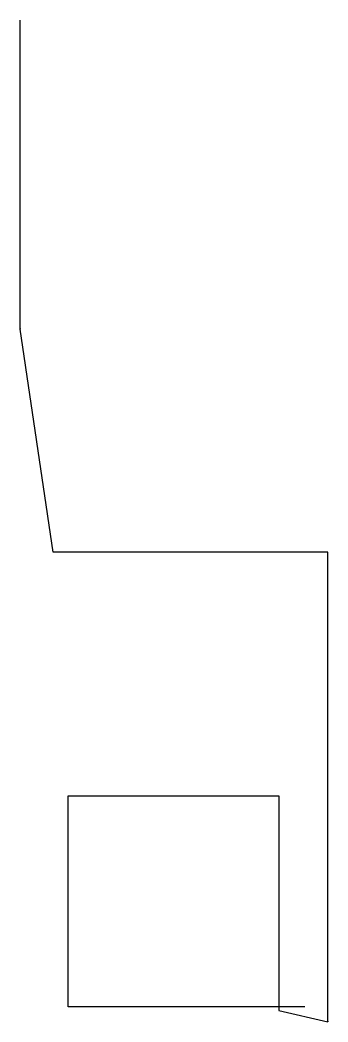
# Model space of a CAD drawing. Header units: metres. Extents: x 1096 to 1507, y 0 to 1337.
import ezdxf

# ---------------------------------------------------------------- set-up
doc = ezdxf.new("R2010")
doc.units = ezdxf.units.M

msp = doc.modelspace()

# ---------------------------------------------------------------- linework, layer by layer
at = {"layer": 'TOOL_0'}
for p, q in [((1095.646, 1336), (1095.646, 1337)), ((1095.646, 925.271), (1095.646, 1336)), ((1095.646, 924.271), (1095.646, 925.271)), ((1095.646, 925.271), (1095.646, 924.271)), ((1095.646, 924.271), (1095.646, 925.271)), ((1139.665, 626.798), (1095.646, 924.271)), ((1140.665, 626.798), (1139.665, 626.798)), ((1506.578, 626.798), (1140.665, 626.798)), ((1506.578, 1), (1506.578, 626.798)), ((1159.83, 20.16), (1159.83, 301.66)), ((1159.83, 301.66), (1440.83, 301.66)), ((1440.83, 301.66), (1440.83, 20.16)), ((1440.83, 20.16), (1159.83, 20.16)), ((1475.83, 20.16), (1440.83, 20.16)), ((1440.83, 20.16), (1440.83, 15.16)), ((1440.83, 15.16), (1506.578, 0)), ((1506.578, 0), (1506.578, 1)), ((1506.578, 1), (1506.578, 0)), ((1506.578, 0), (1506.578, 1)), ((1506.578, 0), (1506.578, 0))]:
    msp.add_line(p, q, dxfattribs=at)

doc.saveas('drawing.dxf')
